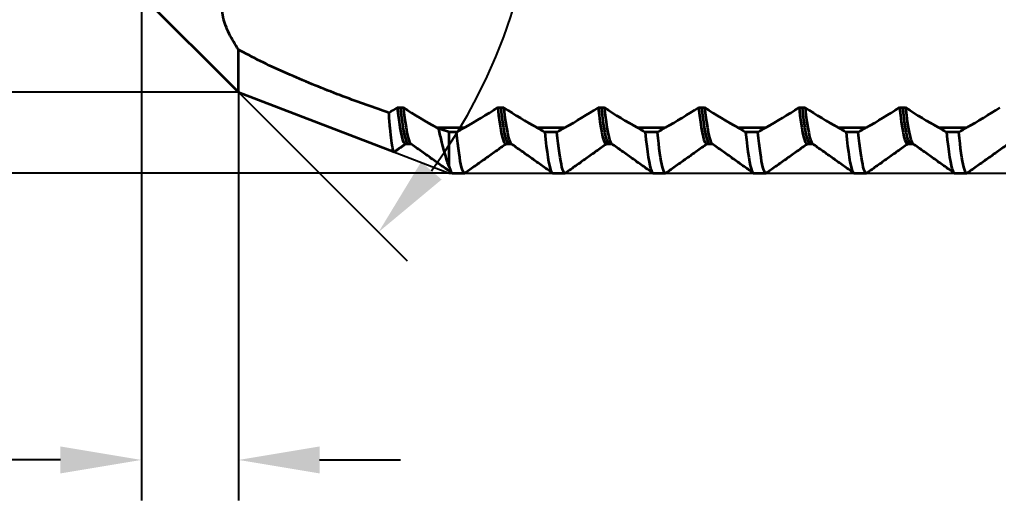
# Model space of a CAD drawing. Header units: millimetres. Extents: x -4 to 163, y 2 to 64.
# Drawn here: x 18.39 to 48.6, y 2.74 to 17.59 of the extents above; entities that cross this region are included whole.
import ezdxf

# ---------------------------------------------------------------- set-up
doc = ezdxf.new("R2010")
doc.units = ezdxf.units.MM
doc.layers.add('标注', color=3, linetype='Continuous')
doc.layers.add('轮廓', color=4, linetype='Continuous', lineweight=35)
doc.styles.add('工程字', font='gbenor.shx', dxfattribs={"bigfont": 'gbcbig.shx'})
doc.dimstyles.new('ZQH', dxfattribs={"dimtxt": 3, "dimasz": 2.5, "dimexe": 1.25, "dimexo": 0, "dimgap": 0.5, "dimtad": 1, "dimdec": 3, "dimdsep": 46, "dimtxsty": '工程字', "dimblk": 'CLOSEDBLANK', "dimcen": -0.8, "dimclrd": 3, "dimclre": 3, "dimclrt": 3, "dimadec": 1, "dimazin": 2, "dimtfac": 1, "dimtdec": 3, "dimtofl": 0, "dimtmove": 0, "dimatfit": 3, "dimldrblk": 'CLOSEDBLANK', "dimfxl": 1, "dimtolj": 1, "dimtzin": 0, "dimarcsym": 0})
doc.dimstyles.new('ZQV', dxfattribs={"dimtxt": 3, "dimasz": 2.5, "dimexe": 1.25, "dimexo": 0, "dimgap": 0.5, "dimtad": 1, "dimtih": 1, "dimtoh": 1, "dimdec": 3, "dimdsep": 46, "dimtxsty": '工程字', "dimblk": 'CLOSEDBLANK', "dimcen": -0.8, "dimclrd": 3, "dimclre": 3, "dimclrt": 3, "dimadec": 1, "dimazin": 2, "dimtfac": 1, "dimtdec": 3, "dimtofl": 0, "dimtmove": 0, "dimatfit": 3, "dimldrblk": 'CLOSEDBLANK', "dimfxl": 1, "dimtolj": 1, "dimtzin": 0, "dimarcsym": 0})

# ---------------------------------------------------------------- blocks, each defined once
blk = doc.blocks.new('*D57')
at = {"layer": 'Defpoints', "color": 0, "transparency": 16777216}
for p in [(31.654, 32.848), (2.793, 12.848), (31.654, 12.848)]:
    blk.add_point(p, dxfattribs=at)
at = {"layer": '标注', "color": 3, "lineweight": -2, "transparency": 16777216}
for p, q in [((2.793, 32.848), (2.793, 50.356)), ((31.654, 32.848), (1.543, 32.848)), ((2.793, 15.348), (2.793, 30.348)), ((31.654, 12.848), (1.543, 12.848))]:
    blk.add_line(p, q, dxfattribs=at)
at = {"layer": '标注', "color": 3, "transparency": 16777216}
for points in [[(2.376, 30.348), (3.209, 30.348), (2.793, 32.848)], [(2.376, 15.348), (3.209, 15.348), (2.793, 12.848)]]:
    blk.add_solid(points, dxfattribs=at)
at = {"layer": '标注', "color": 3, "transparency": 16777216, "insert": (-0.345, 42.852), "char_height": 5, "attachment_point": 5, "rotation": 90, "style": '工程字'}
blk.add_mtext('\\A1;公称直径', dxfattribs=at)
blk = doc.blocks.new('_ClosedBlank')
at = {"color": 0, "linetype": 'ByBlock', "lineweight": -2}
for p, q in [((-1, 0.167), (0, 0)), ((-1, 0.167), (-1, -0.167)), ((0, 0), (-1, -0.167))]:
    blk.add_line(p, q, dxfattribs=at)
blk = doc.blocks.new('*D64')
at = {"color": 3, "lineweight": -2, "transparency": 16777216}
for p, q in [((22.154, 18.348), (22.154, 2.743)), ((25.154, 15.348), (25.154, 2.743)), ((19.654, 3.993), (2.529, 3.993)), ((27.654, 3.993), (30.154, 3.993))]:
    blk.add_line(p, q, dxfattribs=at)
at = {"color": 3, "transparency": 16777216}
for points in [[(19.654, 4.41), (19.654, 3.577), (22.154, 3.993)], [(27.654, 4.41), (27.654, 3.577), (25.154, 3.993)]]:
    blk.add_solid(points, dxfattribs=at)
at = {"layer": 'Defpoints', "color": 0, "transparency": 16777216}
for p in [(22.154, 18.348), (25.154, 15.348), (25.154, 3.993)]:
    blk.add_point(p, dxfattribs=at)
at = {"color": 3, "transparency": 16777216, "insert": (8.268, 7.159), "char_height": 5, "attachment_point": 5, "style": '工程字'}
blk.add_mtext('\\A1;倒角宽', dxfattribs=at)
blk = doc.blocks.new('*D65')
at = {"color": 3, "lineweight": -2, "transparency": 16777216}
for p, q in [((13.18, 30.348), (13.18, 52.787)), ((25.154, 30.348), (11.93, 30.348)), ((13.18, 17.848), (13.18, 27.848)), ((25.154, 15.348), (11.93, 15.348))]:
    blk.add_line(p, q, dxfattribs=at)
at = {"color": 3, "transparency": 16777216}
for points in [[(12.763, 27.848), (13.596, 27.848), (13.18, 30.348)], [(12.763, 17.848), (13.596, 17.848), (13.18, 15.348)]]:
    blk.add_solid(points, dxfattribs=at)
at = {"layer": 'Defpoints', "color": 0, "transparency": 16777216}
for p in [(25.154, 30.348), (13.18, 15.348), (25.154, 15.348)]:
    blk.add_point(p, dxfattribs=at)
at = {"color": 3, "transparency": 16777216, "insert": (9.959, 43.464), "char_height": 5, "attachment_point": 5, "rotation": 90, "style": '工程字'}
blk.add_mtext('\\A1;导向角直径', dxfattribs=at)
blk = doc.blocks.new('*D70')
at = {"color": 3, "lineweight": -2, "transparency": 16777216}
for p, q in [((25.154, 30.348), (30.358, 35.552)), ((25.154, 15.348), (30.358, 10.145))]:
    blk.add_line(p, q, dxfattribs=at)
blk.add_arc((17.654, 22.848), 16.715, 323.5775, 36.4225, dxfattribs=at)
at = {"color": 3, "transparency": 16777216}
for points in [[(30.789, 32.501), (31.42, 33.045), (29.474, 34.668)], [(31.42, 12.652), (30.789, 13.196), (29.474, 11.029)]]:
    blk.add_solid(points, dxfattribs=at)
at = {"layer": 'Defpoints', "color": 0, "transparency": 16777216}
for p in [(25.154, 30.348), (22.154, 27.348), (33.8, 18.522), (22.154, 18.348), (25.154, 15.348)]:
    blk.add_point(p, dxfattribs=at)
at = {"color": 3, "transparency": 16777216, "insert": (26.797, 36.842), "char_height": 5, "attachment_point": 5, "style": '工程字'}
blk.add_mtext('\\A1;倒角', dxfattribs=at)

msp = doc.modelspace()

# ---------------------------------------------------------------- linework, layer by layer
at = {"extrusion": (0, -1.22465e-16, -1)}
for p, q in [((22.1545, 18.3485), (25.1545, 15.3485)), ((25.1545, 15.3485), (31.6545, 12.8485)), ((31.6545, 12.8485), (65.1545, 12.8485))]:
    msp.add_line(p, q, dxfattribs=at)
at = {"layer": '轮廓', "color": 4, "lineweight": 35}
for p, q in [((22.1545, 18.3485), (25.1545, 15.3485)), ((25.1545, 15.3485), (25.1545, 16.6638)), ((25.1545, 15.3485), (29.9526, 13.503)), ((31.2607, 14.2571), (32.123, 14.2571)), ((34.3607, 14.2571), (35.223, 14.2571)), ((37.4607, 14.2571), (38.323, 14.2571)), ((40.5607, 14.2571), (41.423, 14.2571)), ((43.6607, 14.2571), (44.523, 14.2571)), ((46.7607, 14.2571), (47.623, 14.2571)), ((31.6545, 13.0458), (31.6545, 14.1187)), ((31.88, 14.1187), (31.6545, 14.1187)), ((34.98, 14.1187), (34.6013, 14.1187)), ((38.08, 14.1187), (37.7013, 14.1187)), ((41.18, 14.1187), (40.8013, 14.1187)), ((44.28, 14.1187), (43.9013, 14.1187)), ((47.38, 14.1187), (47.0013, 14.1187)), ((30.3921, 13.7484), (30.2982, 13.7485)), ((30.4765, 13.7484), (30.3921, 13.7484)), ((33.4921, 13.7484), (33.3982, 13.7485)), ((33.5765, 13.7484), (33.4921, 13.7484)), ((36.5921, 13.7484), (36.4982, 13.7485)), ((36.6765, 13.7484), (36.5921, 13.7484)), ((39.6921, 13.7484), (39.5982, 13.7485)), ((39.7765, 13.7484), (39.6921, 13.7484)), ((42.7921, 13.7484), (42.6982, 13.7485)), ((42.8765, 13.7484), (42.7921, 13.7484)), ((45.8921, 13.7484), (45.7982, 13.7485)), ((45.9765, 13.7484), (45.8921, 13.7484)), ((31.7527, 12.8485), (32.1314, 12.8485)), ((34.8527, 12.8485), (35.2314, 12.8485)), ((37.9527, 12.8485), (38.3314, 12.8485)), ((41.0527, 12.8485), (41.4314, 12.8485)), ((44.1527, 12.8485), (44.5314, 12.8485)), ((47.2527, 12.8485), (47.6314, 12.8485))]:
    msp.add_line(p, q, dxfattribs=at)
for points, knots in [([(25.1545, 16.6638), (25.1009, 16.743), (25.0506, 16.8214), (24.9065, 17.0624), (24.8142, 17.2426), (24.7193, 17.5032), (24.6947, 17.5886), (24.6623, 17.751), (24.6545, 17.828), (24.6545, 17.9694), (24.6623, 18.0384), (24.6947, 18.1677), (24.7193, 18.2279), (24.8142, 18.3905), (24.9065, 18.4743), (25.0506, 18.5609), (25.1009, 18.5852), (25.1545, 18.6058)], [1.4817375, 1.4817375, 1.4817375, 1.4817375, 1.7634274, 1.7634274, 2.3632167, 2.3632167, 2.6631114, 2.6631114, 2.963006, 2.963006, 3.2629007, 3.2629007, 3.5627953, 3.5627953, 4.1625846, 4.1625846, 4.4442745, 4.4442745, 4.4442745, 4.4442745]), ([(29.7918, 14.7119), (29.3351, 14.8672), (28.8614, 15.0365), (27.8688, 15.4122), (27.3492, 15.6205), (26.5906, 15.9496), (26.3422, 16.0617), (25.8574, 16.2919), (25.6209, 16.4099), (25.312, 16.5757), (25.2327, 16.6194), (25.1545, 16.6638)], [2.8938237, 2.8938237, 2.8938237, 2.8938237, 4.3528478, 4.3528478, 5.9302525, 5.9302525, 6.7189549, 6.7189549, 7.5076572, 7.5076572, 7.7852846, 7.7852846, 7.7852846, 7.7852846]), ([(30.0499, 14.8772), (30.0501, 14.8772), (30.0503, 14.8772), (30.0661, 14.8772), (30.0817, 14.8772), (30.1128, 14.8772), (30.1283, 14.8772), (30.1438, 14.8772)], [0, 0, 0, 0, 0.000568006, 0.000568006, 0.047513868, 0.047513868, 0.093892769, 0.093892769, 0.093892769, 0.093892769]), ([(30.0499, 14.8772), (30.124, 14.2179), (30.1981, 13.8332), (30.2722, 13.7611), (30.2809, 13.7527), (30.2896, 13.7485), (30.2982, 13.7486)], [15.99002521, 15.99002521, 15.99002521, 15.99002521, 16.44062893, 16.44062893, 16.44062893, 16.4933985, 16.4933985, 16.4933985, 16.4933985]), ([(30.1438, 14.8772), (30.144, 14.8772), (30.1441, 14.8772), (30.16, 14.8772), (30.1756, 14.8772), (30.2067, 14.8772), (30.2222, 14.8772), (30.2377, 14.8772)], [0, 0, 0, 0, 0.000567981, 0.000567981, 0.047507647, 0.047507647, 0.093880432, 0.093880432, 0.093880432, 0.093880432]), ([(30.1438, 14.8772), (30.2179, 14.2179), (30.292, 13.8332), (30.3661, 13.7611), (30.3748, 13.7527), (30.3834, 13.7485), (30.3921, 13.7486)], [15.99058297, 15.99058297, 15.99058297, 15.99058297, 16.44118666, 16.44118666, 16.44118666, 16.4939546, 16.4939546, 16.4939546, 16.4939546]), ([(30.2377, 14.8772), (30.3118, 14.2179), (30.3859, 13.8332), (30.46, 13.7611), (30.4623, 13.7588), (30.4647, 13.7569), (30.467, 13.7552)], [15.99114075, 15.99114075, 15.99114075, 15.99114075, 16.44174439, 16.44174439, 16.44174439, 16.45602986, 16.45602986, 16.45602986, 16.45602986]), ([(32.123, 14.2571), (32.1257, 14.2586), (32.1284, 14.2601), (32.469, 14.4492), (32.8117, 14.6563), (33.1499, 14.8772)], [0.0005076, 0.0005076, 0.0005076, 0.0005076, 0.0104115, 0.0104115, 1.2583337, 1.2583337, 1.2583337, 1.2583337]), ([(33.1499, 14.8772), (33.1501, 14.8772), (33.1503, 14.8772), (33.1661, 14.8772), (33.1817, 14.8772), (33.2128, 14.8772), (33.2283, 14.8772), (33.2438, 14.8772)], [0, 0, 0, 0, 0.00056802, 0.00056802, 0.047517554, 0.047517554, 0.093900081, 0.093900081, 0.093900081, 0.093900081]), ([(33.1499, 14.8772), (33.224, 14.2179), (33.2981, 13.8332), (33.3722, 13.7611), (33.3809, 13.7527), (33.3896, 13.7485), (33.3982, 13.7486)], [22.27321052, 22.27321052, 22.27321052, 22.27321052, 22.72381423, 22.72381423, 22.72381423, 22.7765838, 22.7765838, 22.7765838, 22.7765838]), ([(33.2438, 14.8772), (33.244, 14.8772), (33.2441, 14.8772), (33.26, 14.8772), (33.2756, 14.8772), (33.3067, 14.8772), (33.3222, 14.8772), (33.3377, 14.8772)], [0, 0, 0, 0, 0.000567973, 0.000567973, 0.047505868, 0.047505868, 0.093876902, 0.093876902, 0.093876902, 0.093876902]), ([(33.2438, 14.8772), (33.3179, 14.2179), (33.392, 13.8332), (33.4661, 13.7611), (33.4748, 13.7527), (33.4834, 13.7485), (33.4921, 13.7486)], [22.27376828, 22.27376828, 22.27376828, 22.27376828, 22.72437197, 22.72437197, 22.72437197, 22.77713991, 22.77713991, 22.77713991, 22.77713991]), ([(33.3377, 14.8772), (33.4118, 14.2179), (33.4859, 13.8332), (33.56, 13.7611), (33.5623, 13.7588), (33.5647, 13.7569), (33.567, 13.7552)], [22.27432606, 22.27432606, 22.27432606, 22.27432606, 22.7249297, 22.7249297, 22.7249297, 22.73921516, 22.73921516, 22.73921516, 22.73921516]), ([(35.223, 14.2571), (35.2257, 14.2586), (35.2284, 14.2601), (35.569, 14.4492), (35.9117, 14.6563), (36.2499, 14.8772)], [0.0005076, 0.0005076, 0.0005076, 0.0005076, 0.0104115, 0.0104115, 1.2583337, 1.2583337, 1.2583337, 1.2583337]), ([(36.2499, 14.8772), (36.2501, 14.8772), (36.2503, 14.8772), (36.2661, 14.8772), (36.2817, 14.8772), (36.3128, 14.8772), (36.3283, 14.8772), (36.3438, 14.8772)], [0, 0, 0, 0, 0.000568067, 0.000568067, 0.047529184, 0.047529184, 0.093923155, 0.093923155, 0.093923155, 0.093923155]), ([(36.2499, 14.8772), (36.324, 14.2179), (36.3981, 13.8332), (36.4722, 13.7611), (36.4809, 13.7527), (36.4896, 13.7485), (36.4982, 13.7486)], [28.55639583, 28.55639583, 28.55639583, 28.55639583, 29.00699954, 29.00699954, 29.00699954, 29.05976911, 29.05976911, 29.05976911, 29.05976911]), ([(36.3438, 14.8772), (36.344, 14.8772), (36.3441, 14.8772), (36.36, 14.8772), (36.3756, 14.8772), (36.4067, 14.8772), (36.4222, 14.8772), (36.4377, 14.8772)], [0, 0, 0, 0, 0.000568062, 0.000568062, 0.047527822, 0.047527822, 0.093920455, 0.093920455, 0.093920455, 0.093920455]), ([(36.3438, 14.8772), (36.4179, 14.2179), (36.492, 13.8332), (36.5661, 13.7611), (36.5748, 13.7527), (36.5834, 13.7485), (36.5921, 13.7486)], [28.55695358, 28.55695358, 28.55695358, 28.55695358, 29.00755728, 29.00755728, 29.00755728, 29.06032522, 29.06032522, 29.06032522, 29.06032522]), ([(36.4377, 14.8772), (36.5118, 14.2179), (36.5859, 13.8332), (36.66, 13.7611), (36.6623, 13.7588), (36.6647, 13.7569), (36.667, 13.7552)], [28.55751136, 28.55751136, 28.55751136, 28.55751136, 29.008115, 29.008115, 29.008115, 29.02240047, 29.02240047, 29.02240047, 29.02240047]), ([(38.323, 14.2571), (38.3257, 14.2586), (38.3284, 14.2601), (38.669, 14.4492), (39.0117, 14.6563), (39.3499, 14.8772)], [0.0005076, 0.0005076, 0.0005076, 0.0005076, 0.0104115, 0.0104115, 1.2583337, 1.2583337, 1.2583337, 1.2583337]), ([(39.3499, 14.8772), (39.3501, 14.8772), (39.3503, 14.8772), (39.3661, 14.8772), (39.3817, 14.8772), (39.4128, 14.8772), (39.4283, 14.8772), (39.4438, 14.8772)], [0, 0, 0, 0, 0.000568015, 0.000568015, 0.047516277, 0.047516277, 0.093897547, 0.093897547, 0.093897547, 0.093897547]), ([(39.3499, 14.8772), (39.424, 14.2179), (39.4981, 13.8332), (39.5722, 13.7611), (39.5809, 13.7527), (39.5896, 13.7485), (39.5982, 13.7486)], [34.83958113, 34.83958113, 34.83958113, 34.83958113, 35.29018485, 35.29018485, 35.29018485, 35.34295442, 35.34295442, 35.34295442, 35.34295442]), ([(39.4438, 14.8772), (39.444, 14.8772), (39.4441, 14.8772), (39.46, 14.8772), (39.4756, 14.8772), (39.5067, 14.8772), (39.5222, 14.8772), (39.5377, 14.8772)], [0, 0, 0, 0, 0.000568047, 0.000568047, 0.04752424, 0.04752424, 0.093913349, 0.093913349, 0.093913349, 0.093913349]), ([(39.4438, 14.8772), (39.5179, 14.2179), (39.592, 13.8332), (39.6661, 13.7611), (39.6748, 13.7527), (39.6834, 13.7485), (39.6921, 13.7486)], [34.84013889, 34.84013889, 34.84013889, 34.84013889, 35.29074258, 35.29074258, 35.29074258, 35.34351052, 35.34351052, 35.34351052, 35.34351052]), ([(39.5377, 14.8772), (39.6118, 14.2179), (39.6859, 13.8332), (39.76, 13.7611), (39.7623, 13.7588), (39.7647, 13.7569), (39.767, 13.7552)], [34.84069667, 34.84069667, 34.84069667, 34.84069667, 35.29130031, 35.29130031, 35.29130031, 35.30558578, 35.30558578, 35.30558578, 35.30558578]), ([(41.423, 14.2571), (41.4257, 14.2586), (41.4284, 14.2601), (41.769, 14.4492), (42.1117, 14.6563), (42.4499, 14.8772)], [0.0005076, 0.0005076, 0.0005076, 0.0005076, 0.0104115, 0.0104115, 1.2583337, 1.2583337, 1.2583337, 1.2583337]), ([(42.4499, 14.8772), (42.4501, 14.8772), (42.4503, 14.8772), (42.4661, 14.8772), (42.4817, 14.8772), (42.5128, 14.8772), (42.5283, 14.8772), (42.5438, 14.8772)], [0, 0, 0, 0, 0.000568042, 0.000568042, 0.047523064, 0.047523064, 0.093911013, 0.093911013, 0.093911013, 0.093911013]), ([(42.4499, 14.8772), (42.524, 14.2179), (42.5981, 13.8332), (42.6722, 13.7611), (42.6809, 13.7527), (42.6896, 13.7485), (42.6982, 13.7486)], [41.12276644, 41.12276644, 41.12276644, 41.12276644, 41.57337015, 41.57337015, 41.57337015, 41.62613972, 41.62613972, 41.62613972, 41.62613972]), ([(42.5438, 14.8772), (42.544, 14.8772), (42.5441, 14.8772), (42.56, 14.8772), (42.5756, 14.8772), (42.6067, 14.8772), (42.6222, 14.8772), (42.6377, 14.8772)], [0, 0, 0, 0, 0.000568012, 0.000568012, 0.047515544, 0.047515544, 0.093896097, 0.093896097, 0.093896097, 0.093896097]), ([(42.5438, 14.8772), (42.6179, 14.2179), (42.692, 13.8332), (42.7661, 13.7611), (42.7748, 13.7527), (42.7834, 13.7485), (42.7921, 13.7486)], [41.1233242, 41.1233242, 41.1233242, 41.1233242, 41.57392789, 41.57392789, 41.57392789, 41.62669583, 41.62669583, 41.62669583, 41.62669583]), ([(42.6377, 14.8772), (42.7118, 14.2179), (42.7859, 13.8332), (42.86, 13.7611), (42.8623, 13.7588), (42.8647, 13.7569), (42.867, 13.7552)], [41.12388198, 41.12388198, 41.12388198, 41.12388198, 41.57448562, 41.57448562, 41.57448562, 41.58877108, 41.58877108, 41.58877108, 41.58877108]), ([(44.523, 14.2571), (44.5257, 14.2586), (44.5284, 14.2601), (44.869, 14.4492), (45.2117, 14.6563), (45.5499, 14.8772)], [0.0005076, 0.0005076, 0.0005076, 0.0005076, 0.0104115, 0.0104115, 1.2583336, 1.2583336, 1.2583336, 1.2583336]), ([(45.5499, 14.8772), (45.5501, 14.8772), (45.5503, 14.8772), (45.5661, 14.8772), (45.5817, 14.8772), (45.6128, 14.8772), (45.6283, 14.8772), (45.6438, 14.8772)], [0, 0, 0, 0, 0.00056804, 0.00056804, 0.047522416, 0.047522416, 0.093909728, 0.093909728, 0.093909728, 0.093909728]), ([(45.5499, 14.8772), (45.624, 14.2179), (45.6981, 13.8332), (45.7722, 13.7611), (45.7809, 13.7527), (45.7896, 13.7485), (45.7982, 13.7486)], [47.40595175, 47.40595175, 47.40595175, 47.40595175, 47.85655546, 47.85655546, 47.85655546, 47.90932503, 47.90932503, 47.90932503, 47.90932503]), ([(45.6438, 14.8772), (45.644, 14.8772), (45.6441, 14.8772), (45.66, 14.8772), (45.6756, 14.8772), (45.7067, 14.8772), (45.7222, 14.8772), (45.7377, 14.8772)], [0, 0, 0, 0, 0.000567924, 0.000567924, 0.047493599, 0.047493599, 0.093852559, 0.093852559, 0.093852559, 0.093852559]), ([(45.6438, 14.8772), (45.7179, 14.2179), (45.792, 13.8332), (45.8661, 13.7611), (45.8748, 13.7527), (45.8834, 13.7485), (45.8921, 13.7486)], [47.4065095, 47.4065095, 47.4065095, 47.4065095, 47.8571132, 47.8571132, 47.8571132, 47.90988114, 47.90988114, 47.90988114, 47.90988114]), ([(45.7377, 14.8772), (45.8118, 14.2179), (45.8859, 13.8332), (45.96, 13.7611), (45.9623, 13.7588), (45.9647, 13.7569), (45.967, 13.7552)], [47.40706729, 47.40706729, 47.40706729, 47.40706729, 47.85767093, 47.85767093, 47.85767093, 47.87195639, 47.87195639, 47.87195639, 47.87195639]), ([(47.623, 14.2571), (47.6257, 14.2586), (47.6284, 14.2601), (47.969, 14.4492), (48.3117, 14.6563), (48.6499, 14.8772)], [0.0005076, 0.0005076, 0.0005076, 0.0005076, 0.0104115, 0.0104115, 1.2583337, 1.2583337, 1.2583337, 1.2583337]), ([(29.9646, 13.505), (29.9462, 13.4919), (29.9278, 13.5252), (29.8822, 13.7222), (29.8551, 13.938), (29.8159, 14.3847), (29.8039, 14.5398), (29.7918, 14.7119)], [5.7133084, 5.7133084, 5.7133084, 5.7133084, 7.3347351, 7.3347351, 9.7064941, 9.7064941, 10.7567215, 10.7567215, 10.7567215, 10.7567215]), ([(31.3226, 14.2215), (31.3536, 14.0727), (31.3845, 13.9344), (31.4956, 13.4769), (31.5751, 13.2218), (31.6545, 13.0458)], [1.3488161, 1.3488161, 1.3488161, 1.3488161, 2.2095353, 2.2095353, 4.4395781, 4.4395781, 4.4395781, 4.4395781]), ([(32.1487, 12.8546), (32.1109, 12.8277), (32.0731, 12.889), (31.9834, 13.2414), (31.9319, 13.6062), (31.88, 14.1187)], [4.7747649, 4.7747649, 4.7747649, 4.7747649, 7.0829212, 7.0829212, 10.2391818, 10.2391818, 10.2391818, 10.2391818]), ([(34.6013, 14.1187), (34.6654, 13.4846), (34.729, 13.0778), (34.813, 12.8727), (34.8328, 12.8485), (34.8527, 12.8485)], [0.010677, 0.010677, 0.010677, 0.010677, 3.9159838, 3.9159838, 5.1266843, 5.1266843, 5.1266843, 5.1266843]), ([(35.2487, 12.8546), (35.2109, 12.8277), (35.1731, 12.889), (35.0834, 13.2414), (35.0319, 13.6062), (34.98, 14.1187)], [4.7747649, 4.7747649, 4.7747649, 4.7747649, 7.0829212, 7.0829212, 10.2391818, 10.2391818, 10.2391818, 10.2391818]), ([(37.7013, 14.1187), (37.7654, 13.4846), (37.829, 13.0778), (37.913, 12.8727), (37.9328, 12.8485), (37.9527, 12.8485)], [0.010677, 0.010677, 0.010677, 0.010677, 3.9159838, 3.9159838, 5.1266843, 5.1266843, 5.1266843, 5.1266843]), ([(38.3487, 12.8546), (38.3109, 12.8277), (38.2731, 12.889), (38.1834, 13.2414), (38.1319, 13.6062), (38.08, 14.1187)], [4.7747649, 4.7747649, 4.7747649, 4.7747649, 7.0829212, 7.0829212, 10.2391818, 10.2391818, 10.2391818, 10.2391818]), ([(40.8013, 14.1187), (40.8654, 13.4846), (40.929, 13.0778), (41.013, 12.8727), (41.0328, 12.8485), (41.0527, 12.8485)], [0.010677, 0.010677, 0.010677, 0.010677, 3.9159838, 3.9159838, 5.1266843, 5.1266843, 5.1266843, 5.1266843]), ([(41.4487, 12.8546), (41.4109, 12.8277), (41.3731, 12.889), (41.2834, 13.2414), (41.2319, 13.6062), (41.18, 14.1187)], [4.7747649, 4.7747649, 4.7747649, 4.7747649, 7.0829212, 7.0829212, 10.2391818, 10.2391818, 10.2391818, 10.2391818]), ([(43.9013, 14.1187), (43.9654, 13.4846), (44.029, 13.0778), (44.113, 12.8727), (44.1328, 12.8485), (44.1527, 12.8485)], [0.010677, 0.010677, 0.010677, 0.010677, 3.9159838, 3.9159838, 5.1266843, 5.1266843, 5.1266843, 5.1266843]), ([(44.5487, 12.8546), (44.5109, 12.8277), (44.4731, 12.889), (44.3834, 13.2414), (44.3319, 13.6062), (44.28, 14.1187)], [4.7747649, 4.7747649, 4.7747649, 4.7747649, 7.0829212, 7.0829212, 10.2391818, 10.2391818, 10.2391818, 10.2391818]), ([(47.0013, 14.1187), (47.0654, 13.4846), (47.129, 13.0778), (47.213, 12.8727), (47.2328, 12.8485), (47.2527, 12.8485)], [0.010677, 0.010677, 0.010677, 0.010677, 3.9159838, 3.9159838, 5.1266843, 5.1266843, 5.1266843, 5.1266843]), ([(47.6487, 12.8546), (47.6109, 12.8277), (47.5731, 12.889), (47.4834, 13.2414), (47.4319, 13.6062), (47.38, 14.1187)], [4.7747649, 4.7747649, 4.7747649, 4.7747649, 7.0829212, 7.0829212, 10.2391818, 10.2391818, 10.2391818, 10.2391818])]:
    msp.add_open_spline(points, degree=3, knots=knots, dxfattribs=at)
for points, degree in [([(29.7918, 14.7119), (29.878, 14.7661), (29.9641, 14.8212), (30.0499, 14.8772)], 3), ([(30.2377, 14.8772), (30.5786, 14.656), (30.9224, 14.4471), (31.2607, 14.2571)], 3), ([(33.3377, 14.8772), (33.6786, 14.656), (34.0224, 14.4471), (34.3607, 14.2571)], 3), ([(36.4377, 14.8772), (36.7786, 14.656), (37.1224, 14.4471), (37.4607, 14.2571)], 3), ([(39.5377, 14.8772), (39.8786, 14.656), (40.2224, 14.4471), (40.5607, 14.2571)], 3), ([(42.6377, 14.8772), (42.9786, 14.656), (43.3224, 14.4471), (43.6607, 14.2571)], 3), ([(45.7377, 14.8772), (46.0786, 14.656), (46.4224, 14.4471), (46.7607, 14.2571)], 3), ([(31.2607, 14.2571), (31.2813, 14.2452), (31.3019, 14.2334), (31.3226, 14.2215)], 3), ([(31.88, 14.1187), (31.961, 14.1649), (32.042, 14.211), (32.123, 14.2571)], 3), ([(34.3607, 14.2571), (34.4409, 14.211), (34.5211, 14.1648), (34.6013, 14.1187)], 3), ([(34.98, 14.1187), (35.061, 14.1649), (35.142, 14.211), (35.223, 14.2571)], 3), ([(37.4607, 14.2571), (37.5409, 14.211), (37.6211, 14.1648), (37.7013, 14.1187)], 3), ([(38.08, 14.1187), (38.161, 14.1649), (38.242, 14.211), (38.323, 14.2571)], 3), ([(40.5607, 14.2571), (40.6409, 14.211), (40.7211, 14.1648), (40.8013, 14.1187)], 3), ([(41.18, 14.1187), (41.261, 14.1649), (41.342, 14.211), (41.423, 14.2571)], 3), ([(43.6607, 14.2571), (43.7409, 14.211), (43.8211, 14.1648), (43.9013, 14.1187)], 3), ([(44.28, 14.1187), (44.361, 14.1649), (44.442, 14.211), (44.523, 14.2571)], 3), ([(46.7607, 14.2571), (46.8409, 14.211), (46.9211, 14.1648), (47.0013, 14.1187)], 3), ([(47.38, 14.1187), (47.461, 14.1649), (47.542, 14.211), (47.623, 14.2571)], 3), ([(30.3077, 13.7485), (29.9646, 13.505)], 1), ([(31.7354, 12.8546), (30.467, 13.7552)], 1), ([(33.4077, 13.7485), (32.1487, 12.8546)], 1), ([(34.8354, 12.8546), (33.567, 13.7552)], 1), ([(36.5077, 13.7485), (35.2487, 12.8546)], 1), ([(37.9354, 12.8546), (36.667, 13.7552)], 1), ([(39.6077, 13.7485), (38.3487, 12.8546)], 1), ([(41.0354, 12.8546), (39.767, 13.7552)], 1), ([(42.7077, 13.7485), (41.4487, 12.8546)], 1), ([(44.1354, 12.8546), (42.867, 13.7552)], 1), ([(45.8077, 13.7485), (44.5487, 12.8546)], 1), ([(47.2354, 12.8546), (45.967, 13.7552)], 1), ([(48.9077, 13.7485), (47.6487, 12.8546)], 1), ([(31.6545, 13.0458), (31.6873, 12.9143), (31.72, 12.8485), (31.7527, 12.8485)], 3)]:
    msp.add_open_spline(points, degree=degree, dxfattribs=at)
msp.add_rational_spline([(31.6545, 14.1187), (31.4874, 14.1705), (31.3226, 14.2215)], [1, 1.00047205075, 1.00090220943], degree=2, dxfattribs=at)

# ---------------------------------------------------------------- dimensions: what is measured, and where the dimension line sits
dim = msp.add_linear_dim(base=(13.1796, 15.3485), p1=(25.1545, 30.3485), p2=(25.1545, 15.3485), angle=90, text='导向角直径', dimstyle='ZQH', override={"dimtxt": 5, "dimsah": 1})
dim.commit()
dim.dimension.update_dxf_attribs({"geometry": '*D65', "text_midpoint": (13.1796, 43.4638), "dimtype": 160})
dim = msp.add_angular_dim_2l(base=(33.8, 18.5223), line1=((22.1545, 18.3485), (25.1545, 15.3485)), line2=((22.1545, 27.3485), (25.1545, 30.3485)), text='倒角', dimstyle='ZQV', override={"dimtxt": 5, "dimsah": 1})
dim.commit()
dim.dimension.update_dxf_attribs({"geometry": '*D70', "text_midpoint": (26.7967, 36.8419), "dimtype": 162})
dim = msp.add_linear_dim(base=(25.1545, 3.9934), p1=(22.1545, 18.3485), p2=(25.1545, 15.3485), text='倒角宽', dimstyle='ZQH', override={"dimtxt": 5, "dimsah": 1})
dim.commit()
dim.dimension.update_dxf_attribs({"geometry": '*D64', "text_midpoint": (8.2683, 3.9934), "dimtype": 160})
at = {"layer": '标注', "color": 3}
dim = msp.add_linear_dim(base=(2.7928, 12.8485), p1=(31.6545, 32.8485), p2=(31.6545, 12.8485), angle=90, text='公称直径', dimstyle='ZQH', override={"dimtxt": 5, "dimasz": 2.5, "dimtxsty": '工程字', "dimsah": 1}, dxfattribs=at)
dim.commit()
dim.dimension.update_dxf_attribs({"geometry": '*D57', "text_midpoint": (2.7928, 42.8521), "dimtype": 160})

doc.saveas('drawing.dxf')
